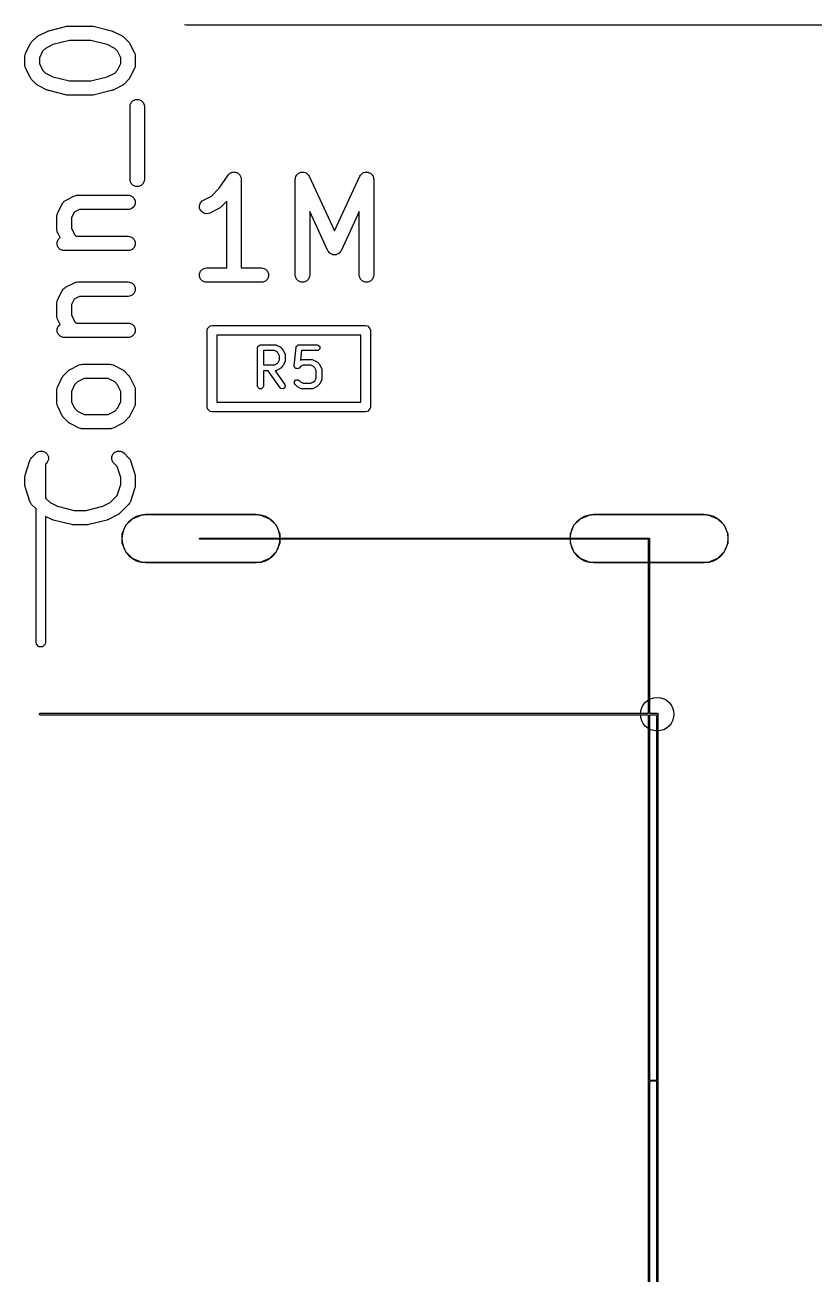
# Model space of a CAD drawing. Extents: x 2.08 to 4.63, y -4.92 to -2.81.
# Drawn here: x 2.081 to 2.405, y -3.635 to -3.123 of the extents above; entities that cross this region are included whole.
import ezdxf

# ---------------------------------------------------------------- set-up
doc = ezdxf.new("R2010")
doc.units = 0
doc.header["$MEASUREMENT"] = 0
doc.layers.add('BLACK', color=7, linetype='CONTINUOUS')

msp = doc.modelspace()

# ---------------------------------------------------------------- linework, layer by layer
at = {"layer": 'BLACK', "linetype": 'CONTINUOUS'}
for p, q in [((2.08608, -3.12728), (2.08983, -3.12541)), ((2.08983, -3.12541), (2.08987, -3.12539)), ((2.08987, -3.12539), (2.08989, -3.12538)), ((2.08989, -3.12538), (2.09013, -3.12529)), ((2.09013, -3.12529), (2.09037, -3.1252)), ((2.09037, -3.1252), (2.09039, -3.1252)), ((2.09039, -3.1252), (2.09044, -3.12518)), ((2.09044, -3.12518), (2.09794, -3.12331)), ((2.09794, -3.12331), (2.09804, -3.12329)), ((2.09804, -3.12329), (2.09808, -3.12328)), ((2.09808, -3.12328), (2.09829, -3.12325)), ((2.09829, -3.12325), (2.09851, -3.12322)), ((2.09851, -3.12322), (2.09855, -3.12323)), ((2.09855, -3.12323), (2.09865, -3.12322)), ((2.09865, -3.12322), (2.10803, -3.12322)), ((2.10803, -3.12322), (2.10813, -3.12323)), ((2.10813, -3.12323), (2.10817, -3.12322)), ((2.10817, -3.12322), (2.10839, -3.12325)), ((2.10839, -3.12325), (2.1086, -3.12328)), ((2.1086, -3.12328), (2.10864, -3.12329)), ((2.10864, -3.12329), (2.10874, -3.12331)), ((2.10874, -3.12331), (2.11624, -3.12518)), ((2.11624, -3.12518), (2.11628, -3.1252)), ((2.11628, -3.1252), (2.11631, -3.1252)), ((2.11631, -3.1252), (2.11654, -3.12529)), ((2.11654, -3.12529), (2.11679, -3.12538)), ((2.11679, -3.12538), (2.1168, -3.12539)), ((2.1168, -3.12539), (2.11685, -3.12541)), ((2.11685, -3.12541), (2.1206, -3.12728)), ((2.14685, -3.12283), (2.1461, -3.12268)), ((2.49653, -3.12283), (2.14685, -3.12283)), ((2.08101, -3.13423), (2.08289, -3.13048)), ((2.08289, -3.13048), (2.08304, -3.13023)), ((2.08304, -3.13023), (2.08307, -3.13016)), ((2.08307, -3.13016), (2.08314, -3.13007)), ((2.08314, -3.13007), (2.0832, -3.12999)), ((2.0832, -3.12999), (2.08326, -3.12993)), ((2.08326, -3.12993), (2.08344, -3.12971)), ((2.08344, -3.12971), (2.08532, -3.12783)), ((2.08532, -3.12783), (2.08554, -3.12765)), ((2.08554, -3.12765), (2.08559, -3.12759)), ((2.08559, -3.12759), (2.08568, -3.12753)), ((2.08568, -3.12753), (2.08576, -3.12747)), ((2.08576, -3.12747), (2.08584, -3.12744)), ((2.08584, -3.12744), (2.08608, -3.12728)), ((2.09218, -3.13083), (2.08915, -3.13235)), ((2.09902, -3.12912), (2.09218, -3.13083)), ((2.10766, -3.12912), (2.09902, -3.12912)), ((2.11449, -3.13083), (2.10766, -3.12912)), ((2.11753, -3.13235), (2.11449, -3.13083)), ((2.1206, -3.12728), (2.12084, -3.12744)), ((2.12084, -3.12744), (2.12092, -3.12747)), ((2.12092, -3.12747), (2.121, -3.12753)), ((2.121, -3.12753), (2.12109, -3.12759)), ((2.12109, -3.12759), (2.12114, -3.12765)), ((2.12114, -3.12765), (2.12136, -3.12783)), ((2.12136, -3.12783), (2.12324, -3.12971)), ((2.12324, -3.12971), (2.12342, -3.12993)), ((2.12342, -3.12993), (2.12348, -3.12999)), ((2.12348, -3.12999), (2.12354, -3.13007)), ((2.12354, -3.13007), (2.1236, -3.13016)), ((2.1236, -3.13016), (2.12363, -3.13023)), ((2.12363, -3.13023), (2.12379, -3.13048)), ((2.12379, -3.13048), (2.12567, -3.13423)), ((2.0807, -3.13555), (2.08076, -3.13497)), ((2.0807, -3.1393), (2.0807, -3.13555)), ((2.08076, -3.13497), (2.0808, -3.13487)), ((2.0808, -3.13487), (2.08081, -3.13477)), ((2.08081, -3.13477), (2.08101, -3.13423)), ((2.08796, -3.13355), (2.08661, -3.13624)), ((2.08661, -3.13624), (2.08661, -3.1386)), ((2.08915, -3.13235), (2.08796, -3.13355)), ((2.11872, -3.13355), (2.11753, -3.13235)), ((2.12007, -3.13624), (2.11872, -3.13355)), ((2.12007, -3.1386), (2.12007, -3.13624)), ((2.12567, -3.13423), (2.12587, -3.13477)), ((2.12587, -3.13477), (2.12588, -3.13487)), ((2.12588, -3.13487), (2.12592, -3.13497)), ((2.12592, -3.13497), (2.12598, -3.13555)), ((2.12598, -3.13555), (2.12598, -3.1393)), ((2.08076, -3.13987), (2.0807, -3.1393)), ((2.0808, -3.13997), (2.08076, -3.13987)), ((2.08081, -3.14007), (2.0808, -3.13997)), ((2.08101, -3.14062), (2.08081, -3.14007)), ((2.08289, -3.14437), (2.08101, -3.14062)), ((2.08661, -3.1386), (2.08796, -3.1413)), ((2.08796, -3.1413), (2.08915, -3.14249)), ((2.11753, -3.14249), (2.11872, -3.1413)), ((2.11872, -3.1413), (2.12007, -3.1386)), ((2.12567, -3.14062), (2.12379, -3.14437)), ((2.12587, -3.14007), (2.12567, -3.14062)), ((2.12588, -3.13997), (2.12587, -3.14007)), ((2.12592, -3.13987), (2.12588, -3.13997)), ((2.12598, -3.1393), (2.12592, -3.13987)), ((2.08304, -3.14461), (2.08289, -3.14437)), ((2.08307, -3.14469), (2.08304, -3.14461)), ((2.08314, -3.14477), (2.08307, -3.14469)), ((2.0832, -3.14485), (2.08314, -3.14477)), ((2.08326, -3.14491), (2.0832, -3.14485)), ((2.08344, -3.14513), (2.08326, -3.14491)), ((2.08532, -3.14701), (2.08344, -3.14513)), ((2.08915, -3.14249), (2.09218, -3.14401)), ((2.09218, -3.14401), (2.09902, -3.14572)), ((2.09902, -3.14572), (2.10766, -3.14572)), ((2.10766, -3.14572), (2.11449, -3.14401)), ((2.11449, -3.14401), (2.11753, -3.14249)), ((2.12324, -3.14513), (2.12136, -3.14701)), ((2.12342, -3.14491), (2.12324, -3.14513)), ((2.12348, -3.14485), (2.12342, -3.14491)), ((2.12354, -3.14477), (2.12348, -3.14485)), ((2.1236, -3.14469), (2.12354, -3.14477)), ((2.12363, -3.14461), (2.1236, -3.14469)), ((2.12379, -3.14437), (2.12363, -3.14461)), ((2.08554, -3.14719), (2.08532, -3.14701)), ((2.08559, -3.14725), (2.08554, -3.14719)), ((2.08568, -3.14731), (2.08559, -3.14725)), ((2.08576, -3.14737), (2.08568, -3.14731)), ((2.08584, -3.1474), (2.08576, -3.14737)), ((2.08608, -3.14756), (2.08584, -3.1474)), ((2.08983, -3.14944), (2.08608, -3.14756)), ((2.08987, -3.14945), (2.08983, -3.14944)), ((2.08989, -3.14946), (2.08987, -3.14945)), ((2.09013, -3.14955), (2.08989, -3.14946)), ((2.09037, -3.14964), (2.09013, -3.14955)), ((2.09039, -3.14964), (2.09037, -3.14964)), ((2.09044, -3.14966), (2.09039, -3.14964)), ((2.09794, -3.15153), (2.09044, -3.14966)), ((2.09804, -3.15155), (2.09794, -3.15153)), ((2.09808, -3.15156), (2.09804, -3.15155)), ((2.09829, -3.15159), (2.09808, -3.15156)), ((2.09851, -3.15162), (2.09829, -3.15159)), ((2.09855, -3.15161), (2.09851, -3.15162)), ((2.09865, -3.15162), (2.09855, -3.15161)), ((2.10803, -3.15162), (2.09865, -3.15162)), ((2.10813, -3.15161), (2.10803, -3.15162)), ((2.10817, -3.15162), (2.10813, -3.15161)), ((2.10839, -3.15159), (2.10817, -3.15162)), ((2.1086, -3.15156), (2.10839, -3.15159)), ((2.10864, -3.15155), (2.1086, -3.15156)), ((2.10874, -3.15153), (2.10864, -3.15155)), ((2.11624, -3.14966), (2.10874, -3.15153)), ((2.11628, -3.14964), (2.11624, -3.14966)), ((2.11631, -3.14964), (2.11628, -3.14964)), ((2.11654, -3.14955), (2.11631, -3.14964)), ((2.11679, -3.14946), (2.11654, -3.14955)), ((2.1168, -3.14945), (2.11679, -3.14946)), ((2.11685, -3.14944), (2.1168, -3.14945)), ((2.1206, -3.14756), (2.11685, -3.14944)), ((2.12084, -3.1474), (2.1206, -3.14756)), ((2.12092, -3.14737), (2.12084, -3.1474)), ((2.121, -3.14731), (2.12092, -3.14737)), ((2.12109, -3.14725), (2.121, -3.14731)), ((2.12114, -3.14719), (2.12109, -3.14725)), ((2.12136, -3.14701), (2.12114, -3.14719)), ((2.12382, -3.15617), (2.12388, -3.15559)), ((2.12382, -3.18616), (2.12382, -3.15617)), ((2.12388, -3.15559), (2.12432, -3.15453)), ((2.12432, -3.15453), (2.12513, -3.15371)), ((2.12513, -3.15371), (2.1262, -3.15327)), ((2.1262, -3.15327), (2.12735, -3.15327)), ((2.12735, -3.15327), (2.12841, -3.15371)), ((2.12841, -3.15371), (2.12923, -3.15453)), ((2.12923, -3.15453), (2.12967, -3.15559)), ((2.12967, -3.15559), (2.12973, -3.15617)), ((2.12973, -3.15617), (2.12973, -3.18616)), ((2.12388, -3.18674), (2.12382, -3.18616)), ((2.12432, -3.1878), (2.12388, -3.18674)), ((2.12513, -3.18862), (2.12432, -3.1878)), ((2.12923, -3.1878), (2.12841, -3.18862)), ((2.12967, -3.18674), (2.12923, -3.1878)), ((2.12973, -3.18616), (2.12967, -3.18674)), ((2.16043, -3.18976), (2.16402, -3.18438)), ((2.16402, -3.18438), (2.16403, -3.18437)), ((2.16402, -3.18438), (2.16402, -3.18438)), ((2.16402, -3.18438), (2.16402, -3.18438)), ((2.16403, -3.18437), (2.16439, -3.18393)), ((2.16439, -3.18393), (2.16463, -3.18377)), ((2.16463, -3.18377), (2.16484, -3.18356)), ((2.16484, -3.18356), (2.16511, -3.18345)), ((2.16511, -3.18345), (2.16535, -3.18329)), ((2.16535, -3.18329), (2.16563, -3.18323)), ((2.16563, -3.18323), (2.1659, -3.18312)), ((2.1659, -3.18312), (2.16619, -3.18312)), ((2.16619, -3.18312), (2.16648, -3.18306)), ((2.16648, -3.18306), (2.16676, -3.18312)), ((2.16676, -3.18312), (2.16706, -3.18312)), ((2.16706, -3.18312), (2.16732, -3.18323)), ((2.16732, -3.18323), (2.16761, -3.18329)), ((2.16761, -3.18329), (2.16785, -3.18345)), ((2.16785, -3.18345), (2.16812, -3.18356)), ((2.16812, -3.18356), (2.16832, -3.18377)), ((2.16832, -3.18377), (2.16856, -3.18393)), ((2.16856, -3.18393), (2.16873, -3.18417)), ((2.16873, -3.18417), (2.16893, -3.18438)), ((2.16893, -3.18438), (2.16904, -3.18464)), ((2.16904, -3.18464), (2.16921, -3.18488)), ((2.16921, -3.18488), (2.16926, -3.18517)), ((2.16926, -3.18517), (2.16938, -3.18544)), ((2.16938, -3.18544), (2.16943, -3.18601)), ((2.16943, -3.18601), (2.16943, -3.18601)), ((2.16943, -3.18601), (2.16943, -3.18601)), ((2.16943, -3.18601), (2.16943, -3.18602)), ((2.16943, -3.18602), (2.16943, -3.22243)), ((2.19165, -3.18602), (2.19169, -3.18564)), ((2.19165, -3.22539), (2.19165, -3.18602)), ((2.19168, -3.18557), (2.1917, -3.18553)), ((2.19169, -3.18564), (2.19168, -3.18557)), ((2.1917, -3.18544), (2.1919, -3.18497)), ((2.1917, -3.18553), (2.1917, -3.18544)), ((2.1919, -3.18497), (2.19208, -3.18449)), ((2.19208, -3.18449), (2.19212, -3.18444)), ((2.19212, -3.18444), (2.19215, -3.18438)), ((2.19215, -3.18438), (2.19251, -3.18401)), ((2.19251, -3.18401), (2.19285, -3.18364)), ((2.19285, -3.18364), (2.19291, -3.18361)), ((2.19291, -3.18361), (2.19296, -3.18356)), ((2.19296, -3.18356), (2.19343, -3.18337)), ((2.19343, -3.18337), (2.1939, -3.18315)), ((2.1939, -3.18315), (2.19396, -3.18315)), ((2.19396, -3.18315), (2.19402, -3.18312)), ((2.19402, -3.18312), (2.19454, -3.18312)), ((2.19454, -3.18312), (2.19505, -3.1831)), ((2.19505, -3.1831), (2.19511, -3.18312)), ((2.19511, -3.18312), (2.19518, -3.18312)), ((2.19518, -3.18312), (2.19565, -3.18332)), ((2.19565, -3.18332), (2.19613, -3.18349)), ((2.19613, -3.18349), (2.19618, -3.18354)), ((2.19618, -3.18354), (2.19624, -3.18356)), ((2.19624, -3.18356), (2.1966, -3.18392)), ((2.1966, -3.18392), (2.19698, -3.18427)), ((2.19698, -3.18427), (2.19703, -3.18435)), ((2.19703, -3.18435), (2.19706, -3.18438)), ((2.19706, -3.18438), (2.19708, -3.18444)), ((2.19708, -3.18444), (2.19728, -3.18477)), ((2.19728, -3.18477), (2.20772, -3.20716)), ((2.20772, -3.20716), (2.21817, -3.18477)), ((2.21817, -3.18477), (2.21837, -3.18444)), ((2.21837, -3.18444), (2.21839, -3.18438)), ((2.21839, -3.18438), (2.21842, -3.18435)), ((2.21842, -3.18435), (2.21847, -3.18427)), ((2.21847, -3.18427), (2.21884, -3.18392)), ((2.21884, -3.18392), (2.21921, -3.18356)), ((2.21921, -3.18356), (2.21927, -3.18354)), ((2.21927, -3.18354), (2.21932, -3.18349)), ((2.21932, -3.18349), (2.2198, -3.18332)), ((2.2198, -3.18332), (2.22027, -3.18312)), ((2.22027, -3.18312), (2.22034, -3.18312)), ((2.22034, -3.18312), (2.2204, -3.1831)), ((2.2204, -3.1831), (2.22091, -3.18312)), ((2.22091, -3.18312), (2.22142, -3.18312)), ((2.22142, -3.18312), (2.22148, -3.18315)), ((2.22148, -3.18315), (2.22155, -3.18315)), ((2.22155, -3.18315), (2.22201, -3.18337)), ((2.22201, -3.18337), (2.22249, -3.18356)), ((2.22249, -3.18356), (2.22253, -3.18361)), ((2.22253, -3.18361), (2.22259, -3.18364)), ((2.22259, -3.18364), (2.22294, -3.18401)), ((2.22294, -3.18401), (2.2233, -3.18438)), ((2.2233, -3.18438), (2.22333, -3.18444)), ((2.22333, -3.18444), (2.22337, -3.18449)), ((2.22337, -3.18449), (2.22355, -3.18497)), ((2.22355, -3.18497), (2.22374, -3.18544)), ((2.22374, -3.18544), (2.22375, -3.18553)), ((2.22375, -3.18553), (2.22377, -3.18557)), ((2.22377, -3.18557), (2.22376, -3.18564)), ((2.22376, -3.18564), (2.2238, -3.18602)), ((2.2238, -3.18602), (2.2238, -3.22539)), ((2.09733, -3.19477), (2.10108, -3.1929)), ((2.10108, -3.1929), (2.10162, -3.19269)), ((2.10162, -3.19269), (2.10173, -3.19268)), ((2.10173, -3.19268), (2.10183, -3.19264)), ((2.10183, -3.19264), (2.1024, -3.19259)), ((2.1024, -3.19259), (2.12302, -3.19259)), ((2.12302, -3.19259), (2.1236, -3.19264)), ((2.1236, -3.19264), (2.12466, -3.19308)), ((2.1262, -3.18906), (2.12513, -3.18862)), ((2.12735, -3.18906), (2.1262, -3.18906)), ((2.12841, -3.18862), (2.12735, -3.18906)), ((2.15391, -3.19462), (2.15723, -3.19296)), ((2.15723, -3.19296), (2.16043, -3.18976)), ((2.09414, -3.19984), (2.09601, -3.19609)), ((2.09601, -3.19609), (2.09607, -3.196)), ((2.09607, -3.196), (2.09609, -3.19595)), ((2.09609, -3.19595), (2.09614, -3.19589)), ((2.09614, -3.19589), (2.09632, -3.1956)), ((2.09632, -3.1956), (2.0966, -3.19536)), ((2.0966, -3.19536), (2.09684, -3.19508)), ((2.09684, -3.19508), (2.09713, -3.1949)), ((2.09713, -3.1949), (2.09719, -3.19485)), ((2.09719, -3.19485), (2.09724, -3.19483)), ((2.09724, -3.19483), (2.09733, -3.19477)), ((2.12466, -3.19799), (2.1236, -3.19843)), ((2.12466, -3.19308), (2.12548, -3.1939)), ((2.12548, -3.19718), (2.12466, -3.19799)), ((2.12548, -3.1939), (2.12592, -3.19496)), ((2.12592, -3.19611), (2.12548, -3.19718)), ((2.12592, -3.19496), (2.12592, -3.19611)), ((2.1523, -3.1969), (2.15267, -3.1958)), ((2.15238, -3.19804), (2.1523, -3.1969)), ((2.1529, -3.19908), (2.15238, -3.19804)), ((2.15267, -3.1958), (2.15342, -3.19493)), ((2.15342, -3.19493), (2.15391, -3.19462)), ((2.1603, -3.19803), (2.15655, -3.19991)), ((2.16055, -3.19788), (2.1603, -3.19803)), ((2.16062, -3.19785), (2.16055, -3.19788)), ((2.1607, -3.19778), (2.16062, -3.19785)), ((2.16079, -3.19772), (2.1607, -3.19778)), ((2.16084, -3.19766), (2.16079, -3.19772)), ((2.16107, -3.19748), (2.16084, -3.19766)), ((2.16353, -3.19502), (2.16107, -3.19748)), ((2.16353, -3.22243), (2.16353, -3.19502)), ((2.09382, -3.20116), (2.09388, -3.20059)), ((2.09382, -3.20679), (2.09382, -3.20116)), ((2.09388, -3.20059), (2.09392, -3.20049)), ((2.09392, -3.20049), (2.09393, -3.20038)), ((2.09393, -3.20038), (2.09414, -3.19984)), ((2.10085, -3.19961), (2.09973, -3.20186)), ((2.09973, -3.20186), (2.09973, -3.20609)), ((2.1031, -3.19849), (2.10085, -3.19961)), ((2.12302, -3.19849), (2.1031, -3.19849)), ((2.1236, -3.19843), (2.12302, -3.19849)), ((2.15377, -3.19983), (2.1529, -3.19908)), ((2.15486, -3.20019), (2.15377, -3.19983)), ((2.15601, -3.20011), (2.15486, -3.20019)), ((2.15655, -3.19991), (2.15601, -3.20011)), ((2.20505, -3.21539), (2.19755, -3.19933)), ((2.19755, -3.19933), (2.19755, -3.22539)), ((2.21789, -3.19933), (2.2104, -3.21539)), ((2.21789, -3.22539), (2.21789, -3.19933)), ((2.09388, -3.20736), (2.09382, -3.20679)), ((2.09392, -3.20746), (2.09388, -3.20736)), ((2.09393, -3.20757), (2.09392, -3.20746)), ((2.09414, -3.20811), (2.09393, -3.20757)), ((2.09509, -3.21001), (2.09414, -3.20811)), ((2.09973, -3.20609), (2.10108, -3.20879)), ((2.09388, -3.21183), (2.09432, -3.21077)), ((2.09388, -3.21299), (2.09388, -3.21183)), ((2.09432, -3.21405), (2.09388, -3.21299)), ((2.09432, -3.21077), (2.09509, -3.21001)), ((2.10108, -3.20879), (2.10175, -3.20946)), ((2.10175, -3.20946), (2.12302, -3.20946)), ((2.12302, -3.20946), (2.1236, -3.20951)), ((2.1236, -3.20951), (2.12466, -3.20996)), ((2.12466, -3.20996), (2.12548, -3.21077)), ((2.12548, -3.21077), (2.12592, -3.21183)), ((2.12592, -3.21299), (2.12548, -3.21405)), ((2.12592, -3.21183), (2.12592, -3.21299)), ((2.09514, -3.21487), (2.09432, -3.21405)), ((2.0962, -3.21531), (2.09514, -3.21487)), ((2.09678, -3.21536), (2.0962, -3.21531)), ((2.12302, -3.21536), (2.09678, -3.21536)), ((2.1236, -3.21531), (2.12302, -3.21536)), ((2.12466, -3.21487), (2.1236, -3.21531)), ((2.12548, -3.21405), (2.12466, -3.21487)), ((2.20517, -3.2156), (2.20505, -3.21539)), ((2.2052, -3.21567), (2.20517, -3.2156)), ((2.20525, -3.21572), (2.2052, -3.21567)), ((2.20534, -3.21588), (2.20525, -3.21572)), ((2.20567, -3.21619), (2.20534, -3.21588)), ((2.20598, -3.21652), (2.20567, -3.21619)), ((2.2061, -3.21657), (2.20598, -3.21652)), ((2.20619, -3.21666), (2.2061, -3.21657)), ((2.20661, -3.21682), (2.20619, -3.21666)), ((2.20702, -3.21701), (2.20661, -3.21682)), ((2.20715, -3.21701), (2.20702, -3.21701)), ((2.20728, -3.21706), (2.20715, -3.21701)), ((2.20772, -3.21704), (2.20728, -3.21706)), ((2.20817, -3.21706), (2.20772, -3.21704)), ((2.2083, -3.21701), (2.20817, -3.21706)), ((2.20843, -3.21701), (2.2083, -3.21701)), ((2.20883, -3.21682), (2.20843, -3.21701)), ((2.20926, -3.21666), (2.20883, -3.21682)), ((2.20935, -3.21657), (2.20926, -3.21666)), ((2.20947, -3.21652), (2.20935, -3.21657)), ((2.20977, -3.21619), (2.20947, -3.21652)), ((2.2101, -3.21588), (2.20977, -3.21619)), ((2.2102, -3.21572), (2.2101, -3.21588)), ((2.21025, -3.21567), (2.2102, -3.21572)), ((2.21027, -3.2156), (2.21025, -3.21567)), ((2.2104, -3.21539), (2.21027, -3.2156)), ((2.15278, -3.22375), (2.15359, -3.22293)), ((2.15359, -3.22293), (2.15465, -3.22249)), ((2.15465, -3.22249), (2.15523, -3.22243)), ((2.15523, -3.22243), (2.16353, -3.22243)), ((2.16943, -3.22243), (2.17773, -3.22243)), ((2.17773, -3.22243), (2.1783, -3.22249)), ((2.1783, -3.22249), (2.17937, -3.22293)), ((2.17937, -3.22293), (2.18018, -3.22375)), ((2.09733, -3.23039), (2.10108, -3.22852)), ((2.10108, -3.22852), (2.10162, -3.22831)), ((2.10162, -3.22831), (2.10173, -3.2283)), ((2.10173, -3.2283), (2.10183, -3.22826)), ((2.10183, -3.22826), (2.1024, -3.22821)), ((2.1024, -3.22821), (2.12302, -3.22821)), ((2.12302, -3.22821), (2.1236, -3.22826)), ((2.1236, -3.22826), (2.12466, -3.2287)), ((2.12466, -3.2287), (2.12548, -3.22952)), ((2.15233, -3.22481), (2.15278, -3.22375)), ((2.15233, -3.22596), (2.15233, -3.22481)), ((2.15278, -3.22703), (2.15233, -3.22596)), ((2.15359, -3.22784), (2.15278, -3.22703)), ((2.15465, -3.22828), (2.15359, -3.22784)), ((2.15523, -3.22834), (2.15465, -3.22828)), ((2.17773, -3.22834), (2.15523, -3.22834)), ((2.1783, -3.22828), (2.17773, -3.22834)), ((2.17937, -3.22784), (2.1783, -3.22828)), ((2.18018, -3.22703), (2.17937, -3.22784)), ((2.18018, -3.22375), (2.18062, -3.22481)), ((2.18062, -3.22596), (2.18018, -3.22703)), ((2.18062, -3.22481), (2.18062, -3.22596)), ((2.1917, -3.22596), (2.19165, -3.22539)), ((2.19215, -3.22703), (2.1917, -3.22596)), ((2.19296, -3.22784), (2.19215, -3.22703)), ((2.19402, -3.22828), (2.19296, -3.22784)), ((2.19518, -3.22828), (2.19402, -3.22828)), ((2.19624, -3.22784), (2.19518, -3.22828)), ((2.19706, -3.22703), (2.19624, -3.22784)), ((2.1975, -3.22596), (2.19706, -3.22703)), ((2.19755, -3.22539), (2.1975, -3.22596)), ((2.21795, -3.22596), (2.21789, -3.22539)), ((2.21839, -3.22703), (2.21795, -3.22596)), ((2.21921, -3.22784), (2.21839, -3.22703)), ((2.22027, -3.22828), (2.21921, -3.22784)), ((2.22142, -3.22828), (2.22027, -3.22828)), ((2.22249, -3.22784), (2.22142, -3.22828)), ((2.2233, -3.22703), (2.22249, -3.22784)), ((2.22374, -3.22596), (2.2233, -3.22703)), ((2.2238, -3.22539), (2.22374, -3.22596)), ((2.09414, -3.23546), (2.09601, -3.23171)), ((2.09601, -3.23171), (2.09607, -3.23162)), ((2.09607, -3.23162), (2.09609, -3.23157)), ((2.09609, -3.23157), (2.09614, -3.23151)), ((2.09614, -3.23151), (2.09632, -3.23122)), ((2.09632, -3.23122), (2.0966, -3.23098)), ((2.0966, -3.23098), (2.09684, -3.2307)), ((2.09684, -3.2307), (2.09713, -3.23052)), ((2.09713, -3.23052), (2.09719, -3.23047)), ((2.09719, -3.23047), (2.09724, -3.23045)), ((2.09724, -3.23045), (2.09733, -3.23039)), ((2.12466, -3.23361), (2.1236, -3.23405)), ((2.12548, -3.2328), (2.12466, -3.23361)), ((2.12548, -3.22952), (2.12592, -3.23058)), ((2.12592, -3.23173), (2.12548, -3.2328)), ((2.12592, -3.23058), (2.12592, -3.23173)), ((2.09382, -3.23678), (2.09388, -3.23621)), ((2.09382, -3.24241), (2.09382, -3.23678)), ((2.09388, -3.23621), (2.09392, -3.23611)), ((2.09392, -3.23611), (2.09393, -3.236)), ((2.09393, -3.236), (2.09414, -3.23546)), ((2.10085, -3.23523), (2.09973, -3.23748)), ((2.09973, -3.23748), (2.09973, -3.24171)), ((2.1031, -3.23411), (2.10085, -3.23523)), ((2.12302, -3.23411), (2.1031, -3.23411)), ((2.1236, -3.23405), (2.12302, -3.23411)), ((2.09388, -3.24298), (2.09382, -3.24241)), ((2.09392, -3.24308), (2.09388, -3.24298)), ((2.09393, -3.24319), (2.09392, -3.24308)), ((2.09414, -3.24373), (2.09393, -3.24319)), ((2.09509, -3.24563), (2.09414, -3.24373)), ((2.09973, -3.24171), (2.10108, -3.24441)), ((2.09388, -3.24746), (2.09432, -3.24639)), ((2.09388, -3.24861), (2.09388, -3.24746)), ((2.09432, -3.24967), (2.09388, -3.24861)), ((2.09432, -3.24639), (2.09509, -3.24563)), ((2.10108, -3.24441), (2.10175, -3.24508)), ((2.10175, -3.24508), (2.12302, -3.24508)), ((2.12302, -3.24508), (2.1236, -3.24514)), ((2.1236, -3.24514), (2.12466, -3.24558)), ((2.12466, -3.24558), (2.12548, -3.24639)), ((2.12548, -3.24639), (2.12592, -3.24746)), ((2.12592, -3.24861), (2.12548, -3.24967)), ((2.12592, -3.24746), (2.12592, -3.24861)), ((2.15551, -3.24803), (2.15566, -3.24728)), ((2.15551, -3.27953), (2.15551, -3.24803)), ((2.15566, -3.24728), (2.15673, -3.24621)), ((2.15673, -3.24621), (2.15748, -3.24606)), ((2.15748, -3.24606), (2.22047, -3.24606)), ((2.22047, -3.24606), (2.22123, -3.24621)), ((2.22123, -3.24621), (2.22229, -3.24728)), ((2.22229, -3.24728), (2.22244, -3.24803)), ((2.22244, -3.24803), (2.22244, -3.27953)), ((2.09514, -3.25049), (2.09432, -3.24967)), ((2.0962, -3.25093), (2.09514, -3.25049)), ((2.09678, -3.25098), (2.0962, -3.25093)), ((2.12302, -3.25098), (2.09678, -3.25098)), ((2.1236, -3.25093), (2.12302, -3.25098)), ((2.12466, -3.25049), (2.1236, -3.25093)), ((2.12548, -3.24967), (2.12466, -3.25049)), ((2.15945, -3.25), (2.15945, -3.27756)), ((2.2185, -3.25), (2.15945, -3.25)), ((2.17626, -3.25474), (2.1769, -3.2541)), ((2.1769, -3.2541), (2.17735, -3.25401)), ((2.17735, -3.25401), (2.18335, -3.25401)), ((2.18335, -3.25401), (2.18341, -3.25402)), ((2.18341, -3.25402), (2.18344, -3.25402)), ((2.18344, -3.25402), (2.18362, -3.25407)), ((2.18362, -3.25407), (2.1838, -3.2541)), ((2.1838, -3.2541), (2.18382, -3.25412)), ((2.18382, -3.25412), (2.18388, -3.25414)), ((2.18388, -3.25414), (2.18538, -3.25489)), ((2.19206, -3.25464), (2.19237, -3.25438)), ((2.19237, -3.25438), (2.19265, -3.2541)), ((2.19265, -3.2541), (2.19273, -3.25409)), ((2.19273, -3.25409), (2.19276, -3.25406)), ((2.19276, -3.25406), (2.19282, -3.25407)), ((2.19282, -3.25407), (2.1931, -3.25401)), ((2.1931, -3.25401), (2.2006, -3.25401)), ((2.2006, -3.25401), (2.20105, -3.2541)), ((2.20105, -3.2541), (2.20169, -3.25474)), ((2.2185, -3.27756), (2.2185, -3.25)), ((2.17617, -3.25519), (2.17626, -3.25474)), ((2.17617, -3.27094), (2.17617, -3.25519)), ((2.18307, -3.25638), (2.17853, -3.25638)), ((2.17853, -3.25638), (2.17853, -3.26226)), ((2.18415, -3.25691), (2.18307, -3.25638)), ((2.18463, -3.25739), (2.18415, -3.25691)), ((2.18517, -3.25847), (2.18463, -3.25739)), ((2.18517, -3.26016), (2.18517, -3.25847)), ((2.18538, -3.25489), (2.18553, -3.255)), ((2.18553, -3.255), (2.18569, -3.25511)), ((2.18569, -3.25511), (2.18644, -3.25586)), ((2.18644, -3.25586), (2.18654, -3.25602)), ((2.18654, -3.25602), (2.18666, -3.25617)), ((2.18666, -3.25617), (2.18741, -3.25767)), ((2.18741, -3.25767), (2.18742, -3.25772)), ((2.18742, -3.25772), (2.18744, -3.25774)), ((2.18744, -3.25774), (2.18748, -3.25793)), ((2.18748, -3.25793), (2.18753, -3.25811)), ((2.18753, -3.25811), (2.18752, -3.25814)), ((2.18752, -3.25814), (2.18753, -3.25819)), ((2.18753, -3.25819), (2.18753, -3.26044)), ((2.19118, -3.26258), (2.19193, -3.25508)), ((2.19193, -3.25508), (2.19201, -3.2548)), ((2.19201, -3.25474), (2.19204, -3.25472)), ((2.19201, -3.2548), (2.19201, -3.25474)), ((2.19204, -3.25472), (2.19206, -3.25464)), ((2.19417, -3.25638), (2.19378, -3.26028)), ((2.2006, -3.25638), (2.19417, -3.25638)), ((2.20105, -3.25629), (2.2006, -3.25638)), ((2.20169, -3.25565), (2.20105, -3.25629)), ((2.20169, -3.25474), (2.20169, -3.25565)), ((2.09656, -3.26657), (2.09844, -3.26469)), ((2.09844, -3.26469), (2.09867, -3.26451)), ((2.09867, -3.26451), (2.09872, -3.26445)), ((2.09872, -3.26445), (2.09881, -3.26439)), ((2.09881, -3.26439), (2.09889, -3.26432)), ((2.09889, -3.26432), (2.09896, -3.26429)), ((2.09896, -3.26429), (2.09921, -3.26414)), ((2.09921, -3.26414), (2.10296, -3.26226)), ((2.10296, -3.26226), (2.1035, -3.26206)), ((2.1035, -3.26206), (2.1036, -3.26205)), ((2.1036, -3.26205), (2.1037, -3.26201)), ((2.1037, -3.26201), (2.10428, -3.26195)), ((2.10428, -3.26195), (2.11553, -3.26195)), ((2.11553, -3.26195), (2.1161, -3.26201)), ((2.1161, -3.26201), (2.1162, -3.26205)), ((2.1162, -3.26205), (2.11631, -3.26206)), ((2.11631, -3.26206), (2.11685, -3.26226)), ((2.11685, -3.26226), (2.1206, -3.26414)), ((2.1206, -3.26414), (2.12084, -3.26429)), ((2.12084, -3.26429), (2.12092, -3.26432)), ((2.12092, -3.26432), (2.121, -3.26439)), ((2.121, -3.26439), (2.12109, -3.26445)), ((2.12109, -3.26445), (2.12114, -3.26451)), ((2.12114, -3.26451), (2.12136, -3.26469)), ((2.12136, -3.26469), (2.12324, -3.26657)), ((2.17853, -3.26226), (2.18307, -3.26226)), ((2.18049, -3.26462), (2.17853, -3.26462)), ((2.17853, -3.26462), (2.17853, -3.27094)), ((2.18538, -3.27162), (2.18049, -3.26462)), ((2.18307, -3.26226), (2.18415, -3.26172)), ((2.18341, -3.26461), (2.18337, -3.26462)), ((2.18337, -3.26462), (2.18732, -3.27026)), ((2.18344, -3.26462), (2.18341, -3.26461)), ((2.18362, -3.26457), (2.18344, -3.26462)), ((2.1838, -3.26453), (2.18362, -3.26457)), ((2.18382, -3.26451), (2.1838, -3.26453)), ((2.18388, -3.2645), (2.18382, -3.26451)), ((2.18538, -3.26375), (2.18388, -3.2645)), ((2.18415, -3.26172), (2.18463, -3.26124)), ((2.18463, -3.26124), (2.18517, -3.26016)), ((2.18553, -3.26363), (2.18538, -3.26375)), ((2.18569, -3.26353), (2.18553, -3.26363)), ((2.18644, -3.26278), (2.18569, -3.26353)), ((2.18654, -3.26262), (2.18644, -3.26278)), ((2.18666, -3.26247), (2.18654, -3.26262)), ((2.18741, -3.26097), (2.18666, -3.26247)), ((2.18742, -3.26091), (2.18741, -3.26097)), ((2.18744, -3.2609), (2.18742, -3.26091)), ((2.18748, -3.26071), (2.18744, -3.2609)), ((2.18753, -3.26053), (2.18748, -3.26071)), ((2.18753, -3.26044), (2.18752, -3.2605)), ((2.18752, -3.2605), (2.18753, -3.26053)), ((2.19122, -3.26303), (2.19118, -3.26258)), ((2.19126, -3.26308), (2.19122, -3.26303)), ((2.19126, -3.26314), (2.19126, -3.26308)), ((2.19154, -3.26343), (2.19126, -3.26314)), ((2.19179, -3.26373), (2.19154, -3.26343)), ((2.19185, -3.26374), (2.19179, -3.26373)), ((2.1919, -3.26378), (2.19185, -3.26374)), ((2.1923, -3.26378), (2.1919, -3.26378)), ((2.19269, -3.26382), (2.1923, -3.26378)), ((2.19274, -3.26378), (2.19269, -3.26382)), ((2.1928, -3.26378), (2.19274, -3.26378)), ((2.19319, -3.26353), (2.1928, -3.26378)), ((2.1938, -3.26291), (2.19319, -3.26353)), ((2.19378, -3.26028), (2.19407, -3.26014)), ((2.19488, -3.26237), (2.1938, -3.26291)), ((2.19407, -3.26014), (2.19413, -3.26012)), ((2.19413, -3.26012), (2.19415, -3.2601)), ((2.19415, -3.2601), (2.19433, -3.26007)), ((2.19433, -3.26007), (2.19452, -3.26002)), ((2.19452, -3.26002), (2.19454, -3.26002)), ((2.19454, -3.26002), (2.1946, -3.26001)), ((2.1946, -3.26001), (2.19835, -3.26001)), ((2.19807, -3.26237), (2.19488, -3.26237)), ((2.19915, -3.26291), (2.19807, -3.26237)), ((2.19835, -3.26001), (2.19841, -3.26002)), ((2.19841, -3.26002), (2.19843, -3.26002)), ((2.19843, -3.26002), (2.19862, -3.26007)), ((2.19862, -3.26007), (2.1988, -3.2601)), ((2.1988, -3.2601), (2.19882, -3.26012)), ((2.19882, -3.26012), (2.19888, -3.26014)), ((2.19888, -3.26014), (2.20038, -3.26089)), ((2.19963, -3.26339), (2.19915, -3.26291)), ((2.20017, -3.26447), (2.19963, -3.26339)), ((2.20017, -3.26766), (2.20017, -3.26447)), ((2.20038, -3.26089), (2.20053, -3.261)), ((2.20053, -3.261), (2.20069, -3.26111)), ((2.20069, -3.26111), (2.20144, -3.26186)), ((2.20144, -3.26186), (2.20154, -3.26202)), ((2.20154, -3.26202), (2.20166, -3.26216)), ((2.20166, -3.26216), (2.20241, -3.26366)), ((2.20241, -3.26366), (2.20242, -3.26372)), ((2.20242, -3.26372), (2.20244, -3.26374)), ((2.20244, -3.26374), (2.20248, -3.26393)), ((2.20248, -3.26393), (2.20253, -3.26411)), ((2.20253, -3.26411), (2.20252, -3.26413)), ((2.20252, -3.26413), (2.20253, -3.26419)), ((2.20253, -3.26419), (2.20253, -3.26794)), ((2.09414, -3.27108), (2.09601, -3.26733)), ((2.09601, -3.26733), (2.09617, -3.26709)), ((2.09617, -3.26709), (2.0962, -3.26701)), ((2.0962, -3.26701), (2.09626, -3.26693)), ((2.09626, -3.26693), (2.09632, -3.26684)), ((2.09632, -3.26684), (2.09638, -3.26679)), ((2.09638, -3.26679), (2.09656, -3.26657)), ((2.10228, -3.26921), (2.10108, -3.2704)), ((2.10497, -3.26786), (2.10228, -3.26921)), ((2.11483, -3.26786), (2.10497, -3.26786)), ((2.11753, -3.26921), (2.11483, -3.26786)), ((2.11872, -3.2704), (2.11753, -3.26921)), ((2.12324, -3.26657), (2.12342, -3.26679)), ((2.12342, -3.26679), (2.12348, -3.26684)), ((2.12348, -3.26684), (2.12354, -3.26693)), ((2.12354, -3.26693), (2.1236, -3.26701)), ((2.1236, -3.26701), (2.12363, -3.26709)), ((2.12363, -3.26709), (2.12379, -3.26733)), ((2.12379, -3.26733), (2.12567, -3.27108)), ((2.19126, -3.26899), (2.1919, -3.26835)), ((2.19126, -3.26989), (2.19126, -3.26899)), ((2.1919, -3.26835), (2.1928, -3.26835)), ((2.1928, -3.26835), (2.19319, -3.26861)), ((2.19319, -3.26861), (2.1938, -3.26922)), ((2.1938, -3.26922), (2.19488, -3.26976)), ((2.19488, -3.26976), (2.19807, -3.26976)), ((2.19807, -3.26976), (2.19915, -3.26922)), ((2.19915, -3.26922), (2.19963, -3.26874)), ((2.19963, -3.26874), (2.20017, -3.26766)), ((2.20241, -3.26847), (2.20166, -3.26997)), ((2.20242, -3.26841), (2.20241, -3.26847)), ((2.20244, -3.26839), (2.20242, -3.26841)), ((2.20248, -3.26821), (2.20244, -3.26839)), ((2.20253, -3.26803), (2.20248, -3.26821)), ((2.20253, -3.26794), (2.20252, -3.268)), ((2.20252, -3.268), (2.20253, -3.26803)), ((2.09382, -3.2724), (2.09388, -3.27183)), ((2.09382, -3.27803), (2.09382, -3.2724)), ((2.09388, -3.27183), (2.09392, -3.27173)), ((2.09392, -3.27173), (2.09393, -3.27162)), ((2.09393, -3.27162), (2.09414, -3.27108)), ((2.10108, -3.2704), (2.09973, -3.2731)), ((2.09973, -3.2731), (2.09973, -3.27733)), ((2.12007, -3.2731), (2.11872, -3.2704)), ((2.12007, -3.27733), (2.12007, -3.2731)), ((2.12567, -3.27108), (2.12587, -3.27162)), ((2.12587, -3.27162), (2.12588, -3.27173)), ((2.12588, -3.27173), (2.12592, -3.27183)), ((2.12592, -3.27183), (2.12598, -3.2724)), ((2.12598, -3.2724), (2.12598, -3.27803)), ((2.17626, -3.27139), (2.17617, -3.27094)), ((2.1769, -3.27203), (2.17626, -3.27139)), ((2.1778, -3.27203), (2.1769, -3.27203)), ((2.17844, -3.27139), (2.1778, -3.27203)), ((2.17853, -3.27094), (2.17844, -3.27139)), ((2.18572, -3.27194), (2.18538, -3.27162)), ((2.18661, -3.2721), (2.18572, -3.27194)), ((2.18735, -3.27158), (2.18661, -3.2721)), ((2.18732, -3.27026), (2.1875, -3.27069)), ((2.1875, -3.27069), (2.18735, -3.27158)), ((2.19152, -3.27028), (2.19126, -3.26989)), ((2.19227, -3.27103), (2.19152, -3.27028)), ((2.19242, -3.27113), (2.19227, -3.27103)), ((2.19257, -3.27125), (2.19242, -3.27113)), ((2.19407, -3.272), (2.19257, -3.27125)), ((2.19413, -3.27201), (2.19407, -3.272)), ((2.19415, -3.27203), (2.19413, -3.27201)), ((2.19433, -3.27207), (2.19415, -3.27203)), ((2.19452, -3.27212), (2.19433, -3.27207)), ((2.19454, -3.27211), (2.19452, -3.27212)), ((2.1946, -3.27212), (2.19454, -3.27211)), ((2.19835, -3.27212), (2.1946, -3.27212)), ((2.19841, -3.27211), (2.19835, -3.27212)), ((2.19843, -3.27212), (2.19841, -3.27211)), ((2.19862, -3.27207), (2.19843, -3.27212)), ((2.1988, -3.27203), (2.19862, -3.27207)), ((2.19882, -3.27201), (2.1988, -3.27203)), ((2.19888, -3.272), (2.19882, -3.27201)), ((2.20038, -3.27125), (2.19888, -3.272)), ((2.20053, -3.27113), (2.20038, -3.27125)), ((2.20069, -3.27103), (2.20053, -3.27113)), ((2.20144, -3.27028), (2.20069, -3.27103)), ((2.20154, -3.27012), (2.20144, -3.27028)), ((2.20166, -3.26997), (2.20154, -3.27012)), ((2.09388, -3.2786), (2.09382, -3.27803)), ((2.09392, -3.2787), (2.09388, -3.2786)), ((2.09393, -3.27881), (2.09392, -3.2787)), ((2.09414, -3.27935), (2.09393, -3.27881)), ((2.09601, -3.2831), (2.09414, -3.27935)), ((2.09973, -3.27733), (2.10108, -3.28003)), ((2.10108, -3.28003), (2.10228, -3.28123)), ((2.11753, -3.28123), (2.11872, -3.28003)), ((2.11872, -3.28003), (2.12007, -3.27733)), ((2.12567, -3.27935), (2.12379, -3.2831)), ((2.12587, -3.27881), (2.12567, -3.27935)), ((2.12588, -3.2787), (2.12587, -3.27881)), ((2.12592, -3.2786), (2.12588, -3.2787)), ((2.12598, -3.27803), (2.12592, -3.2786)), ((2.15566, -3.28028), (2.15551, -3.27953)), ((2.15945, -3.27756), (2.2185, -3.27756)), ((2.22244, -3.27953), (2.22229, -3.28028)), ((2.09617, -3.28335), (2.09601, -3.2831)), ((2.0962, -3.28342), (2.09617, -3.28335)), ((2.09626, -3.2835), (2.0962, -3.28342)), ((2.09632, -3.28359), (2.09626, -3.2835)), ((2.09638, -3.28364), (2.09632, -3.28359)), ((2.09656, -3.28387), (2.09638, -3.28364)), ((2.09844, -3.28574), (2.09656, -3.28387)), ((2.10228, -3.28123), (2.10497, -3.28257)), ((2.10497, -3.28257), (2.11483, -3.28257)), ((2.11483, -3.28257), (2.11753, -3.28123)), ((2.12324, -3.28387), (2.12136, -3.28574)), ((2.12342, -3.28364), (2.12324, -3.28387)), ((2.12348, -3.28359), (2.12342, -3.28364)), ((2.12354, -3.2835), (2.12348, -3.28359)), ((2.1236, -3.28342), (2.12354, -3.2835)), ((2.12363, -3.28335), (2.1236, -3.28342)), ((2.12379, -3.2831), (2.12363, -3.28335)), ((2.15673, -3.28135), (2.15566, -3.28028)), ((2.15748, -3.2815), (2.15673, -3.28135)), ((2.22047, -3.2815), (2.15748, -3.2815)), ((2.22123, -3.28135), (2.22047, -3.2815)), ((2.22229, -3.28028), (2.22123, -3.28135)), ((2.09867, -3.28593), (2.09844, -3.28574)), ((2.09872, -3.28598), (2.09867, -3.28593)), ((2.09881, -3.28604), (2.09872, -3.28598)), ((2.09889, -3.28611), (2.09881, -3.28604)), ((2.09896, -3.28614), (2.09889, -3.28611)), ((2.09921, -3.28629), (2.09896, -3.28614)), ((2.10296, -3.28817), (2.09921, -3.28629)), ((2.1035, -3.28837), (2.10296, -3.28817)), ((2.1036, -3.28838), (2.1035, -3.28837)), ((2.1037, -3.28842), (2.1036, -3.28838)), ((2.10428, -3.28848), (2.1037, -3.28842)), ((2.11553, -3.28848), (2.10428, -3.28848)), ((2.1161, -3.28842), (2.11553, -3.28848)), ((2.1162, -3.28838), (2.1161, -3.28842)), ((2.11631, -3.28837), (2.1162, -3.28838)), ((2.11685, -3.28817), (2.11631, -3.28837)), ((2.1206, -3.28629), (2.11685, -3.28817)), ((2.12084, -3.28614), (2.1206, -3.28629)), ((2.12092, -3.28611), (2.12084, -3.28614)), ((2.121, -3.28604), (2.12092, -3.28611)), ((2.12109, -3.28598), (2.121, -3.28604)), ((2.12114, -3.28593), (2.12109, -3.28598)), ((2.12136, -3.28574), (2.12114, -3.28593)), ((2.08307, -3.30076), (2.08344, -3.30031)), ((2.08344, -3.30031), (2.08532, -3.29844)), ((2.08532, -3.29844), (2.08576, -3.29807)), ((2.08576, -3.29807), (2.08683, -3.29763)), ((2.08683, -3.29763), (2.08798, -3.29763)), ((2.08798, -3.29763), (2.08904, -3.29807)), ((2.08904, -3.29807), (2.08986, -3.29888)), ((2.08986, -3.29888), (2.0903, -3.29995)), ((2.0903, -3.29995), (2.0903, -3.3011)), ((2.11638, -3.29995), (2.11682, -3.29888)), ((2.11638, -3.3011), (2.11638, -3.29995)), ((2.11682, -3.29888), (2.11763, -3.29807)), ((2.11763, -3.29807), (2.1187, -3.29763)), ((2.1187, -3.29763), (2.11985, -3.29763)), ((2.11985, -3.29763), (2.12092, -3.29807)), ((2.12092, -3.29807), (2.12136, -3.29844)), ((2.12136, -3.29844), (2.12324, -3.30031)), ((2.12324, -3.30031), (2.1236, -3.30076)), ((2.08085, -3.30709), (2.08273, -3.30147)), ((2.08273, -3.30147), (2.08296, -3.30094)), ((2.08296, -3.30094), (2.08303, -3.30086)), ((2.08303, -3.30086), (2.08307, -3.30076)), ((2.08949, -3.30261), (2.08917, -3.30294)), ((2.08917, -3.30294), (2.08917, -3.31686)), ((2.08986, -3.30217), (2.08949, -3.30261)), ((2.0903, -3.3011), (2.08986, -3.30217)), ((2.11682, -3.30217), (2.11638, -3.3011)), ((2.11719, -3.30261), (2.11682, -3.30217)), ((2.11857, -3.30399), (2.11719, -3.30261)), ((2.12007, -3.3085), (2.11857, -3.30399)), ((2.1236, -3.30076), (2.12365, -3.30086)), ((2.12365, -3.30086), (2.12371, -3.30094)), ((2.12371, -3.30094), (2.12395, -3.30147)), ((2.12395, -3.30147), (2.12583, -3.30709)), ((2.0807, -3.30802), (2.08073, -3.30773)), ((2.0807, -3.31177), (2.0807, -3.30802)), ((2.08072, -3.30765), (2.08075, -3.30755)), ((2.08073, -3.30773), (2.08072, -3.30765)), ((2.08075, -3.30755), (2.08076, -3.30745)), ((2.08076, -3.30745), (2.08079, -3.30738)), ((2.08079, -3.30738), (2.08085, -3.30709)), ((2.12007, -3.31129), (2.12007, -3.3085)), ((2.12583, -3.30709), (2.12589, -3.30738)), ((2.12589, -3.30738), (2.12592, -3.30745)), ((2.12592, -3.30745), (2.12593, -3.30755)), ((2.12593, -3.30755), (2.12595, -3.30765)), ((2.12595, -3.30765), (2.12595, -3.30773)), ((2.12595, -3.30773), (2.12598, -3.30802)), ((2.12598, -3.30802), (2.12598, -3.31177)), ((2.08073, -3.31207), (2.0807, -3.31177)), ((2.08072, -3.31214), (2.08073, -3.31207)), ((2.08075, -3.31225), (2.08072, -3.31214)), ((2.08076, -3.31235), (2.08075, -3.31225)), ((2.08079, -3.31242), (2.08076, -3.31235)), ((2.08085, -3.31271), (2.08079, -3.31242)), ((2.08273, -3.31833), (2.08085, -3.31271)), ((2.11565, -3.31872), (2.11857, -3.3158)), ((2.11857, -3.3158), (2.12007, -3.31129)), ((2.12583, -3.31271), (2.12395, -3.31833)), ((2.12589, -3.31242), (2.12583, -3.31271)), ((2.12592, -3.31235), (2.12589, -3.31242)), ((2.12593, -3.31225), (2.12592, -3.31235)), ((2.12595, -3.31214), (2.12593, -3.31225)), ((2.12598, -3.31177), (2.12595, -3.31207)), ((2.12595, -3.31207), (2.12595, -3.31214)), ((2.08296, -3.31886), (2.08273, -3.31833)), ((2.08303, -3.31894), (2.08296, -3.31886)), ((2.08307, -3.31904), (2.08303, -3.31894)), ((2.08344, -3.31949), (2.08307, -3.31904)), ((2.08523, -3.32127), (2.08344, -3.31949)), ((2.08917, -3.31686), (2.09103, -3.31872)), ((2.09103, -3.31872), (2.09406, -3.32024)), ((2.09406, -3.32024), (2.10089, -3.32194)), ((2.10579, -3.32194), (2.11262, -3.32024)), ((2.11262, -3.32024), (2.11565, -3.31872)), ((2.12324, -3.31949), (2.11949, -3.32324)), ((2.1236, -3.31904), (2.12324, -3.31949)), ((2.12365, -3.31894), (2.1236, -3.31904)), ((2.12371, -3.31886), (2.12365, -3.31894)), ((2.12395, -3.31833), (2.12371, -3.31886)), ((2.08523, -3.37605), (2.08523, -3.32127)), ((2.09171, -3.32566), (2.08917, -3.32439)), ((2.08917, -3.32439), (2.08917, -3.37605)), ((2.09175, -3.32568), (2.09171, -3.32566)), ((2.09177, -3.32569), (2.09175, -3.32568)), ((2.09201, -3.32578), (2.09177, -3.32569)), ((2.09225, -3.32587), (2.09201, -3.32578)), ((2.09227, -3.32587), (2.09225, -3.32587)), ((2.09231, -3.32589), (2.09227, -3.32587)), ((2.09981, -3.32776), (2.09231, -3.32589)), ((2.10089, -3.32194), (2.10579, -3.32194)), ((2.11437, -3.32589), (2.10687, -3.32776)), ((2.11441, -3.32587), (2.11437, -3.32589)), ((2.11443, -3.32587), (2.11441, -3.32587)), ((2.11467, -3.32578), (2.11443, -3.32587)), ((2.11491, -3.32569), (2.11467, -3.32578)), ((2.11493, -3.32568), (2.11491, -3.32569)), ((2.11497, -3.32566), (2.11493, -3.32568)), ((2.11872, -3.32379), (2.11497, -3.32566)), ((2.11897, -3.32363), (2.11872, -3.32379)), ((2.11904, -3.3236), (2.11897, -3.32363)), ((2.11912, -3.32354), (2.11904, -3.3236)), ((2.11921, -3.32348), (2.11912, -3.32354)), ((2.11926, -3.32342), (2.11921, -3.32348)), ((2.11949, -3.32324), (2.11926, -3.32342)), ((2.12212, -3.32806), (2.12484, -3.32534)), ((2.12484, -3.32534), (2.12839, -3.32387)), ((2.12839, -3.32387), (2.13031, -3.32369)), ((2.13031, -3.32369), (2.17558, -3.32369)), ((2.17558, -3.32369), (2.13031, -3.32369)), ((2.17558, -3.32369), (2.1775, -3.32387)), ((2.1775, -3.32387), (2.18105, -3.32534)), ((2.18105, -3.32534), (2.18377, -3.32806)), ((2.30598, -3.32806), (2.3087, -3.32534)), ((2.3087, -3.32534), (2.31225, -3.32387)), ((2.31225, -3.32387), (2.31417, -3.32369)), ((2.31417, -3.32369), (2.35944, -3.32369)), ((2.35944, -3.32369), (2.31417, -3.32369)), ((2.35944, -3.32369), (2.36136, -3.32387)), ((2.36136, -3.32387), (2.36491, -3.32534)), ((2.36491, -3.32534), (2.36763, -3.32806)), ((2.09991, -3.32778), (2.09981, -3.32776)), ((2.09995, -3.32779), (2.09991, -3.32778)), ((2.10017, -3.32781), (2.09995, -3.32779)), ((2.10038, -3.32785), (2.10017, -3.32781)), ((2.10043, -3.32784), (2.10038, -3.32785)), ((2.10053, -3.32785), (2.10043, -3.32784)), ((2.10615, -3.32785), (2.10053, -3.32785)), ((2.10625, -3.32784), (2.10615, -3.32785)), ((2.10629, -3.32785), (2.10625, -3.32784)), ((2.10651, -3.32781), (2.10629, -3.32785)), ((2.10673, -3.32779), (2.10651, -3.32781)), ((2.10677, -3.32778), (2.10673, -3.32779)), ((2.10687, -3.32776), (2.10677, -3.32778)), ((2.12065, -3.33161), (2.12212, -3.32806)), ((2.18377, -3.32806), (2.18524, -3.33161)), ((2.30451, -3.33161), (2.30598, -3.32806)), ((2.36763, -3.32806), (2.36909, -3.33161)), ((2.12065, -3.33545), (2.12065, -3.33161)), ((2.12212, -3.339), (2.12065, -3.33545)), ((2.15237, -3.33345), (2.15248, -3.33335)), ((2.15237, -3.3336), (2.15237, -3.33345)), ((2.15248, -3.33371), (2.15237, -3.3336)), ((2.15248, -3.33335), (2.15255, -3.33333)), ((2.15255, -3.33372), (2.15248, -3.33371)), ((2.15255, -3.33333), (2.3368, -3.33333)), ((2.33661, -3.33372), (2.15255, -3.33372)), ((2.18524, -3.33545), (2.18377, -3.339)), ((2.18524, -3.33161), (2.18524, -3.33545)), ((2.30451, -3.33545), (2.30451, -3.33161)), ((2.30598, -3.339), (2.30451, -3.33545)), ((2.33661, -3.40518), (2.33661, -3.33372)), ((2.3368, -3.33333), (2.33688, -3.33335)), ((2.33688, -3.33335), (2.33699, -3.33345)), ((2.33699, -3.3336), (2.33696, -3.33363)), ((2.33696, -3.33363), (2.33699, -3.33365)), ((2.33699, -3.33345), (2.33699, -3.3336)), ((2.33699, -3.33365), (2.337, -3.33372)), ((2.337, -3.33372), (2.337, -3.40518)), ((2.36909, -3.33545), (2.36763, -3.339)), ((2.36909, -3.33161), (2.36909, -3.33545)), ((2.12484, -3.34171), (2.12212, -3.339)), ((2.18377, -3.339), (2.18105, -3.34171)), ((2.3087, -3.34171), (2.30598, -3.339)), ((2.36763, -3.339), (2.36491, -3.34171)), ((2.12839, -3.34318), (2.12484, -3.34171)), ((2.13031, -3.34337), (2.12839, -3.34318)), ((2.17558, -3.34337), (2.13031, -3.34337)), ((2.13031, -3.34337), (2.17558, -3.34337)), ((2.1775, -3.34318), (2.17558, -3.34337)), ((2.18105, -3.34171), (2.1775, -3.34318)), ((2.31225, -3.34318), (2.3087, -3.34171)), ((2.31417, -3.34337), (2.31225, -3.34318)), ((2.35944, -3.34337), (2.31417, -3.34337)), ((2.31417, -3.34337), (2.35944, -3.34337)), ((2.36136, -3.34318), (2.35944, -3.34337)), ((2.36491, -3.34171), (2.36136, -3.34318)), ((2.08538, -3.3768), (2.08523, -3.37605)), ((2.08644, -3.37787), (2.08538, -3.3768)), ((2.08902, -3.3768), (2.08795, -3.37787)), ((2.08917, -3.37605), (2.08902, -3.3768)), ((2.08795, -3.37787), (2.08644, -3.37787)), ((2.08664, -3.40542), (2.08685, -3.40521)), ((2.08664, -3.40573), (2.08664, -3.40542)), ((2.08685, -3.40594), (2.08664, -3.40573)), ((2.08685, -3.40521), (2.087, -3.40518)), ((2.087, -3.40597), (2.08685, -3.40594)), ((2.087, -3.40518), (2.33661, -3.40518)), ((2.33661, -3.40597), (2.087, -3.40597)), ((2.33661, -3.55321), (2.33661, -3.40597)), ((2.337, -3.40518), (2.34015, -3.40518)), ((2.337, -3.40597), (2.337, -3.55321)), ((2.33995, -3.40597), (2.337, -3.40597)), ((2.33995, -3.55321), (2.33995, -3.40597)), ((2.34015, -3.40518), (2.3403, -3.40521)), ((2.3403, -3.40521), (2.34051, -3.40542)), ((2.34051, -3.40573), (2.34035, -3.40589)), ((2.34035, -3.40589), (2.34035, -3.55321)), ((2.34051, -3.40542), (2.34051, -3.40573)), ((2.33661, -3.70046), (2.33661, -3.55321)), ((2.337, -3.55321), (2.337, -3.55577)), ((2.337, -3.55577), (2.33995, -3.55577)), ((2.337, -3.55617), (2.337, -3.70046)), ((2.33995, -3.55617), (2.337, -3.55617)), ((2.33995, -3.55577), (2.33995, -3.55321)), ((2.33995, -3.70046), (2.33995, -3.55617)), ((2.34035, -3.55321), (2.34035, -3.69278))]:
    msp.add_line(p, q, dxfattribs=at)
at = {"layer": 'BLACK'}
msp.add_circle((2.34015, -3.40557), 0.00689, dxfattribs=at)
msp.add_circle((2.34015, -3.40557), 0.00689, dxfattribs=at)
for centre, start, end in [((2.13031, -3.33353), 90, 270), ((2.17558, -3.33353), 270, 450), ((2.31417, -3.33353), 90, 270), ((2.35944, -3.33353), 270, 450)]:
    msp.add_arc(centre, 0.00984, start, end, dxfattribs=at)

doc.saveas('drawing.dxf')
